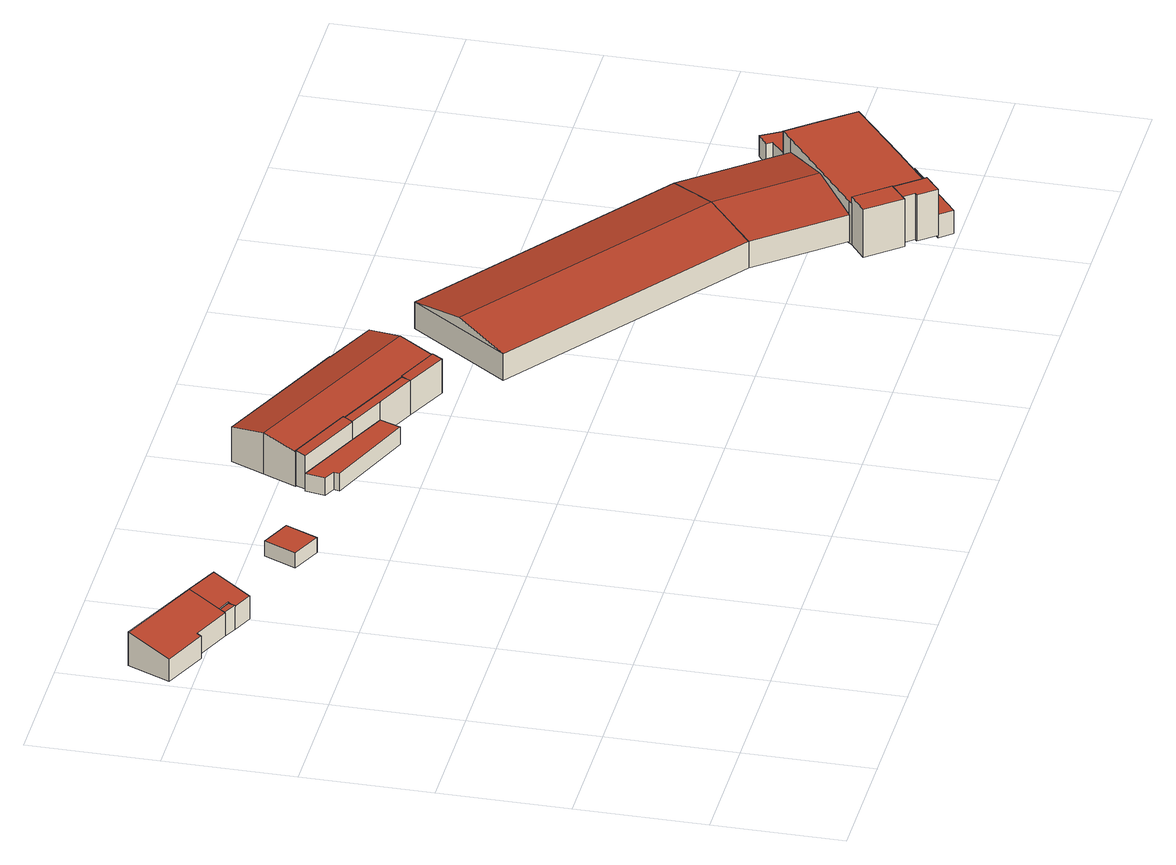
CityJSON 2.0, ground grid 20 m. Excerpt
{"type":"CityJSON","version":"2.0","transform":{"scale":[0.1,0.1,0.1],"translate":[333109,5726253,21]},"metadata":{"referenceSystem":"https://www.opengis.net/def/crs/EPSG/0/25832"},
"CityObjects":{
"building1":{"type":"Building","attributes":{"Gemeindeschluessel":"05170048","Geometrietyp2DReferenz":"3000","function":"31001_2444"},"address":[{"country":"Germany","locality":"Wesel","thoroughfareNumber":"5","thoroughfareName":"Am Yachthafen"}],"children":["building1-1","building1-2","building1-3"]},
"building1-1":{"type":"BuildingPart","attributes":{"roofType":"2100","measuredHeight":5.6},"parents":["building1"],"geometry":[{"type":"MultiSurface","lod":"2","boundaries":[[[0,1,2,3]],[[4,5,1,0]],[[6,7,5,4]],[[8,9,7,6]],[[3,2,10,11]],[[12,8,6,4,0,3,11]],[[1,5,7,9,13,10,2]],[[13,9,8,12]],[[12,14,15]],[[15,14,11,10,13]]],"semantics":{"surfaces":[{"type":"WallSurface"},{"type":"RoofSurface"},{"type":"GroundSurface"},{"type":"ClosureSurface"}],"values":[0,0,0,0,0,1,2,3,0,3]}}]},
"building1-2":{"type":"BuildingPart","attributes":{"roofType":"2100","measuredHeight":5.59},"parents":["building1"],"geometry":[{"type":"MultiSurface","lod":"2","boundaries":[[[16,17,9,8]],[[18,19,17,16]],[[20,21,19,18]],[[20,18,16,8,12,22]],[[9,17,19,21,23,13]],[[9,13,12,8]],[[22,24,25]],[[20,25,24,23,21]],[[22,12,15,24]],[[24,15,13,23]]],"semantics":{"surfaces":[{"type":"WallSurface"},{"type":"RoofSurface"},{"type":"GroundSurface"},{"type":"ClosureSurface"}],"values":[0,0,0,1,2,3,0,3,0,3]}}]},
"building1-3":{"type":"BuildingPart","attributes":{"roofType":"1000","measuredHeight":4.03},"address":[{"country":"Germany","locality":"Wesel","thoroughfareNumber":"5","thoroughfareName":"Am Yachthafen"}],"parents":["building1"],"geometry":[{"type":"MultiSurface","lod":"2","boundaries":[[[26,10,21,27]],[[24,15,26,27]],[[13,23,21,10]],[[26,14,11]],[[11,14,15,13,10]],[[15,24,23,13]],[[27,20,25]],[[24,25,20,21,23]]],"semantics":{"surfaces":[{"type":"WallSurface"},{"type":"RoofSurface"},{"type":"GroundSurface"},{"type":"ClosureSurface"}],"values":[0,1,2,0,3,3,0,3]}}]},
"building2":{"type":"Building","attributes":{"Geometrietyp2DReferenz":"3000","Gemeindeschluessel":"05170048","function":"31001_3212","roofType":"1000","measuredHeight":2.48},"address":[{"country":"Germany","locality":"Wesel","thoroughfareNumber":"5","thoroughfareName":"Am Yachthafen"}],"geometry":[{"type":"Solid","lod":"2","boundaries":[[[[28,29,30,31]],[[32,33,29,28]],[[34,35,33,32]],[[31,30,35,34]],[[32,28,31,34]],[[29,33,35,30]]]],"semantics":{"surfaces":[{"type":"WallSurface"},{"type":"RoofSurface"},{"type":"GroundSurface"}],"values":[[0,0,0,0,1,2]]}}]},
"building3":{"type":"Building","attributes":{"Geometrietyp2DReferenz":"3000","Gemeindeschluessel":"05170048","function":"51009_1610","roofType":"1000","measuredHeight":2.95},"geometry":[{"type":"Solid","lod":"2","boundaries":[[[[36,37,38,39]],[[40,41,37,36]],[[42,43,41,40]],[[44,45,43,42]],[[46,47,45,44]],[[48,49,47,46]],[[39,38,49,48]],[[46,44,42,40,36,39,48]],[[37,41,43,45,47,49,38]]]],"semantics":{"surfaces":[{"type":"WallSurface"},{"type":"RoofSurface"},{"type":"GroundSurface"}],"values":[[0,0,0,0,0,0,0,1,2]]}}]},
"building4":{"type":"Building","attributes":{"Gemeindeschluessel":"05170048","Geometrietyp2DReferenz":"3000","function":"31001_3062"},"address":[{"country":"Germany","locality":"Wesel","thoroughfareNumber":"3","thoroughfareName":"Am Yachthafen"}],"children":["building4-1","building4-2","building4-3","building4-4"]},
"building4-1":{"type":"BuildingPart","attributes":{"roofType":"3100","measuredHeight":6.9},"parents":["building4"],"geometry":[{"type":"MultiSurface","lod":"2","boundaries":[[[50,51,52,53]],[[54,55,56,57]],[[58,59,55,54]],[[60,61,59,58]],[[62,63,61,60]],[[64,65,63,62]],[[66,67,65,64]],[[68,69,67,66]],[[57,50,53,70,68,66,54]],[[64,62,60,58,54,66]],[[52,51,56,55,59,61,63,65,67,69,71]],[[53,52,71,70]],[[72,73,56,51]],[[50,57,73,72]],[[68,70,71,69]]],"semantics":{"surfaces":[{"type":"WallSurface"},{"type":"RoofSurface"},{"type":"GroundSurface"},{"type":"ClosureSurface"}],"values":[0,0,0,0,0,0,0,0,1,1,2,3,0,3,3]}}]},
"building4-2":{"type":"BuildingPart","attributes":{"roofType":"1000","measuredHeight":5.8},"parents":["building4"],"geometry":[{"type":"MultiSurface","lod":"2","boundaries":[[[74,75,76,77]],[[78,79,75,74]],[[77,70,53,78,74]],[[52,71,76,75,79]],[[80,81,52,79]],[[78,82,83]],[[83,82,53,81,80]],[[70,71,52,53]],[[77,84,85]],[[70,85,84,76,71]]],"semantics":{"surfaces":[{"type":"WallSurface"},{"type":"RoofSurface"},{"type":"GroundSurface"},{"type":"ClosureSurface"}],"values":[0,0,1,2,0,0,3,3,0,3]}}]},
"building4-3":{"type":"BuildingPart","attributes":{"roofType":"2100","measuredHeight":6.01},"address":[{"country":"Germany","locality":"Wesel","thoroughfareNumber":"3","thoroughfareName":"Am Yachthafen"}],"parents":["building4"],"geometry":[{"type":"MultiSurface","lod":"2","boundaries":[[[86,87,69,88]],[[84,76,87,86]],[[88,89,84,86]],[[71,69,87,76]],[[89,70,85]],[[84,85,70,71,76]],[[89,88,68,70]],[[70,68,69,71]]],"semantics":{"surfaces":[{"type":"WallSurface"},{"type":"RoofSurface"},{"type":"GroundSurface"},{"type":"ClosureSurface"}],"values":[0,0,1,2,0,3,0,3]}}]},
"building4-4":{"type":"BuildingPart","attributes":{"roofType":"2100","measuredHeight":5.78},"address":[{"country":"Germany","locality":"Wesel","thoroughfareNumber":"3","thoroughfareName":"Am Yachthafen"}],"parents":["building4"],"geometry":[{"type":"MultiSurface","lod":"2","boundaries":[[[90,91,80,83]],[[92,73,91,90]],[[90,83,93,92]],[[80,91,73,72]],[[93,82,53,81,72]],[[53,82,83,80,81]],[[92,93,50,57]],[[72,73,57,50]]],"semantics":{"surfaces":[{"type":"WallSurface"},{"type":"RoofSurface"},{"type":"GroundSurface"},{"type":"ClosureSurface"}],"values":[0,0,1,2,0,3,0,3]}}]},
"building5":{"type":"Building","attributes":{"Gemeindeschluessel":"05170048","Geometrietyp2DReferenz":"3000","function":"31001_2444"},"address":[{"country":"Germany","locality":"Wesel","thoroughfareNumber":"1","thoroughfareName":"Am Yachthafen"}],"children":["building5-1","building5-2"]},
"building5-1":{"type":"BuildingPart","attributes":{"roofType":"3100","measuredHeight":6.23},"parents":["building5"],"geometry":[{"type":"Solid","lod":"2","boundaries":[[[[94,95,96,97]],[[98,99,95,94]],[[100,101,99,98]],[[94,102,98]],[[97,103,102,94]],[[98,102,103,100]],[[95,99,101,96]],[[96,101,100,97]],[[104,105,97,100]],[[97,105,103,104,100,103]],[[105,104,103]]]],"semantics":{"surfaces":[{"type":"WallSurface"},{"type":"RoofSurface"},{"type":"GroundSurface"},{"type":"ClosureSurface"}],"values":[[0,0,0,0,1,1,2,3,3,0,3]]}}]},
"building5-2":{"type":"BuildingPart","attributes":{"roofType":"3100","measuredHeight":6.2},"parents":["building5"],"geometry":[{"type":"MultiSurface","lod":"2","boundaries":[[[106,107,101,100]],[[108,109,107,106]],[[97,96,109,108]],[[106,110,108]],[[100,103,110,106]],[[108,110,103,97]],[[107,109,96,101]],[[97,100,101,96]],[[97,105,104,100]],[[104,105,103]]],"semantics":{"surfaces":[{"type":"WallSurface"},{"type":"RoofSurface"},{"type":"GroundSurface"},{"type":"ClosureSurface"}],"values":[0,0,0,0,1,1,2,3,3,3]}}]},
"building6":{"type":"Building","attributes":{"Geometrietyp2DReferenz":"3000","Gemeindeschluessel":"05170048","function":"51009_1610","roofType":"1000","measuredHeight":7.68},"geometry":[{"type":"Solid","lod":"2","boundaries":[[[[111,112,113,114]],[[115,116,112,111]],[[117,118,116,115]],[[119,120,118,117]],[[121,122,120,119]],[[114,113,122,121]],[[119,117,115,111,114,121]],[[112,116,118,120,122,113]]]],"semantics":{"surfaces":[{"type":"WallSurface"},{"type":"RoofSurface"},{"type":"GroundSurface"}],"values":[[0,0,0,0,0,0,1,2]]}}]},
"building7":{"type":"Building","attributes":{"Gemeindeschluessel":"05170048","Geometrietyp2DReferenz":"3000","function":"31001_2081"},"address":[{"country":"Germany","locality":"Wesel","thoroughfareNumber":"1","thoroughfareName":"Am Yachthafen"}],"children":["building7-1","building7-2"]},
"building7-1":{"type":"BuildingPart","attributes":{"roofType":"1000","measuredHeight":6.92},"parents":["building7"],"geometry":[{"type":"Solid","lod":"2","boundaries":[[[[123,124,125,126]],[[127,128,124,123]],[[129,130,131,132]],[[133,134,130,129]],[[135,136,134,133]],[[137,138,136,135]],[[139,140,138,137]],[[126,125,140,139]],[[137,135,133,129,132,127,123,126,139]],[[124,128,131,130,134,136,138,140,125]],[[127,132,131,128]]]],"semantics":{"surfaces":[{"type":"WallSurface"},{"type":"RoofSurface"},{"type":"GroundSurface"},{"type":"ClosureSurface"}],"values":[[0,0,0,0,0,0,0,0,1,2,3]]}}]},
"building7-2":{"type":"BuildingPart","attributes":{"roofType":"1000","measuredHeight":8.05},"parents":["building7"],"geometry":[{"type":"MultiSurface","lod":"2","boundaries":[[[141,131,142,143]],[[144,145,128,146]],[[147,148,145,144]],[[143,142,148,147]],[[144,146,141,143,147]],[[131,128,145,148,142]],[[141,146,127,132]],[[128,131,132,127]]],"semantics":{"surfaces":[{"type":"WallSurface"},{"type":"RoofSurface"},{"type":"GroundSurface"},{"type":"ClosureSurface"}],"values":[0,0,0,0,1,2,0,3]}}]},
"building8":{"type":"Building","attributes":{"Geometrietyp2DReferenz":"3000","Gemeindeschluessel":"05170048","function":"51009_1610","roofType":"1000","measuredHeight":3.91},"geometry":[{"type":"Solid","lod":"2","boundaries":[[[[149,150,151,152]],[[153,154,150,149]],[[155,156,154,153]],[[157,158,156,155]],[[159,160,158,157]],[[161,162,160,159]],[[163,164,162,161]],[[152,151,164,163]],[[161,159,157,155,153,149,152,163]],[[150,154,156,158,160,162,164,151]]]],"semantics":{"surfaces":[{"type":"WallSurface"},{"type":"RoofSurface"},{"type":"GroundSurface"}],"values":[[0,0,0,0,0,0,0,0,1,2]]}}]},
"building9":{"type":"Building","attributes":{"Geometrietyp2DReferenz":"3000","Gemeindeschluessel":"05170048","function":"31001_2520","roofType":"1000","measuredHeight":3.36},"address":[{"country":"Germany","locality":"Wesel","thoroughfareNumber":"1","thoroughfareName":"Am Yachthafen"}],"geometry":[{"type":"Solid","lod":"2","boundaries":[[[[165,166,167,168]],[[169,170,166,165]],[[171,172,170,169]],[[173,174,172,171]],[[175,176,174,173]],[[168,167,176,175]],[[173,171,169,165,168,175]],[[166,170,172,174,176,167]]]],"semantics":{"surfaces":[{"type":"WallSurface"},{"type":"RoofSurface"},{"type":"GroundSurface"}],"values":[[0,0,0,0,0,0,1,2]]}}]}
},
"vertices":[
[80,803,48],[80,803,11],[83,810,11],[83,810,50],[9,834,48],[9,834,11],[38,900,67],[38,900,11],[171,841,67],[171,841,11],[146,783,11],[146,783,50],[150,793,53],[150,793,11],[148,787,51],[150,793,51],
[224,817,67],[224,817,11],[199,759,49],[199,759,11],[167,773,49],[167,773,11],[171,784,53],[171,784,11],[171,784,51],[169,780,51],
[146,783,51],[167,773,51],
[367,775,38],[367,775,13],[344,725,13],[344,725,38],[415,754,38],[415,754,13],[392,704,38],[392,704,13],
[721,685,39],[721,685,10],[661,712,10],[661,712,39],[708,653,39],[708,653,10],[566,710,39],[566,710,10],[568,719,39],[568,719,10],[550,727,39],[550,727,10],[556,758,39],[556,758,10],
[668,727,69],[668,727,11],[668,726,11],[668,726,69],[586,825,80],[586,825,11],[563,773,11],[563,773,69],[609,877,69],[609,877,11],[825,782,69],[825,782,11],[824,781,69],[824,781,11],[908,743,69],[908,743,11],[884,692,80],[884,692,11],[861,640,69],[861,640,11],[793,670,69],[793,670,11],[668,727,13],[563,773,13],
[721,685,69],[721,685,11],[787,656,11],[787,656,69],[661,712,69],[661,712,11],[661,712,13],[668,726,13],[665,719,69],[661,712,68],[787,656,68],[790,663,69],
[855,625,68],[855,625,11],[861,640,71],[793,670,71],
[556,758,68],[556,758,13],[563,773,71],[668,727,71],
[905,547,57],[905,547,12],[1278,272,12],[1278,272,57],[1015,700,57],[1015,700,12],[1409,410,57],[1409,410,12],[960,623,74],[1343,341,74],[1407,409,57],[1279,274,57],
[1526,266,57],[1526,266,12],[1379,148,57],[1379,148,12],[1453,207,74],
[1405,58,89],[1405,58,12],[1401,55,12],[1401,55,89],[1392,74,89],[1392,74,12],[1416,94,89],[1416,94,12],[1451,51,89],[1451,51,12],[1423,28,89],[1423,28,12],
[1451,51,79],[1451,51,10],[1521,107,10],[1521,107,79],[1416,94,79],[1416,94,10],[1379,148,79],[1379,148,10],[1375,144,10],[1375,144,79],[1526,266,79],[1526,266,10],[1545,281,79],[1545,281,10],[1579,239,79],[1579,239,10],[1620,188,79],[1620,188,10],
[1375,144,90],[1345,120,10],[1345,120,90],[1392,74,90],[1392,74,10],[1416,94,90],[1386,69,90],[1386,69,10],
[1521,107,47],[1521,107,8],[1451,51,8],[1451,51,47],[1620,188,47],[1620,188,8],[1631,174,47],[1631,174,8],[1532,94,47],[1532,94,8],[1537,88,47],[1537,88,8],[1439,9,47],[1439,9,8],[1423,28,47],[1423,28,8],
[1564,310,42],[1564,310,8],[1570,302,8],[1570,302,42],[1584,325,42],[1584,325,8],[1617,270,42],[1617,270,8],[1579,239,42],[1579,239,8],[1545,281,42],[1545,281,8]
]}
